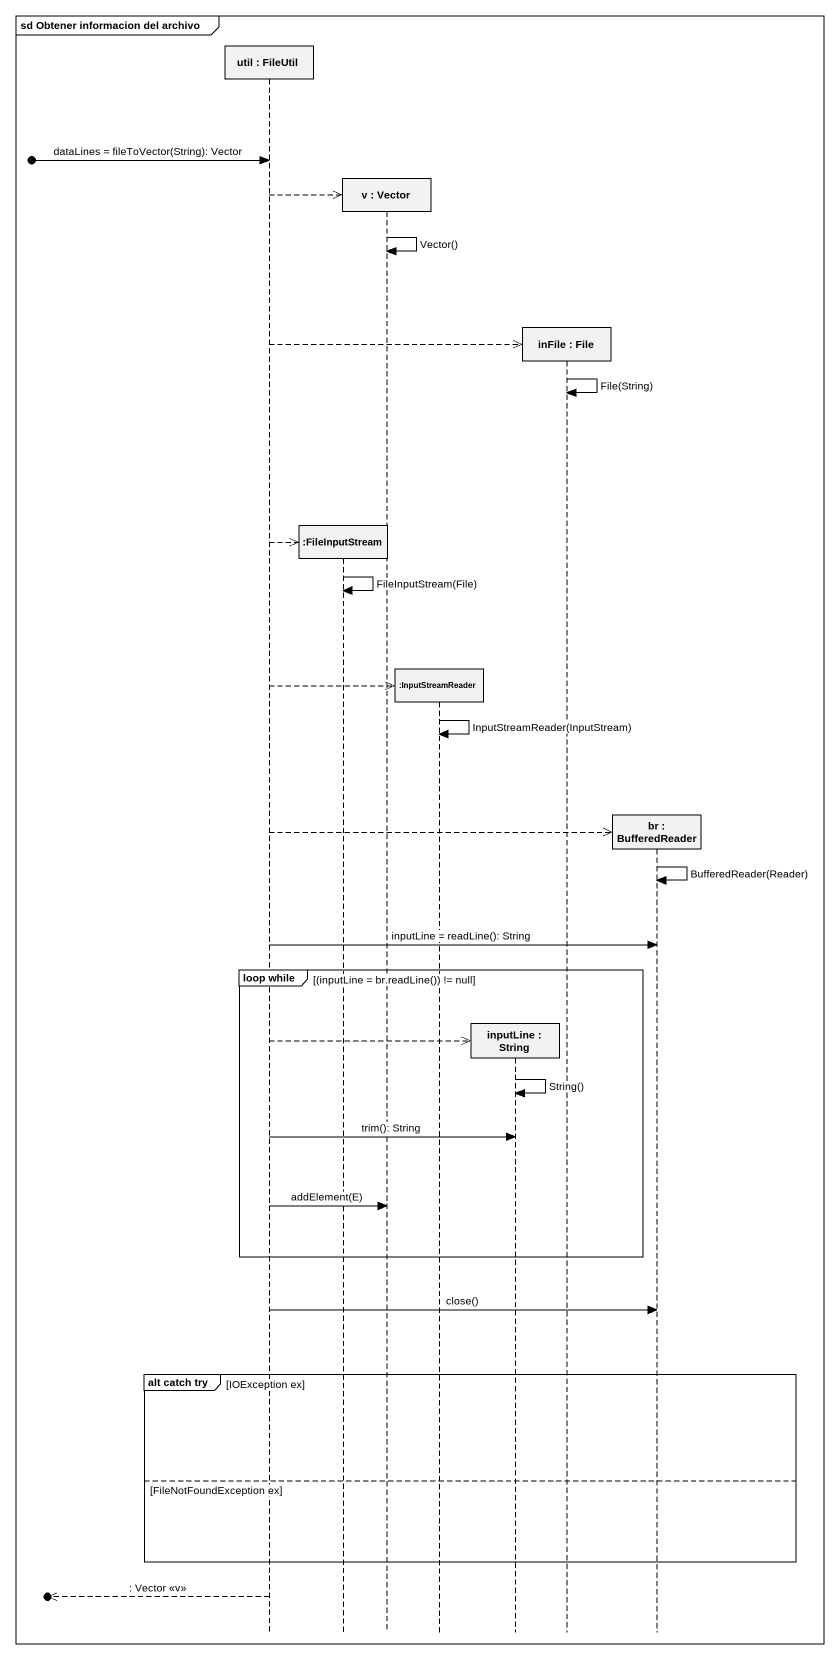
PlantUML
@startuml
mainframe sd Obtener informacion del archivo
hide footbox
participant "util : FileUtil" as util
participant ":FileInputStream" as FileInputStream
participant "v : Vector" as v
participant ":InputStreamReader" as InputStreamReader
participant "inputLine : String" as inputLine
participant "inFile : File" as inFile
participant "br : BufferedReader" as br

[o-> util : dataLines = fileToVector(String): Vector
util -->> v **
v -> v : Vector()
util -->> inFile **
inFile -> inFile : File(String)
util -->> FileInputStream **
FileInputStream -> FileInputStream : FileInputStream(File)
util -->> InputStreamReader **
InputStreamReader -> InputStreamReader : InputStreamReader(InputStream)
util -->> br **
br -> br : BufferedReader(Reader)
util -> br : inputLine = readLine(): String
group loop while [(inputLine = br.readLine()) != null]
  util -->> inputLine **
  inputLine -> inputLine : String()
  util -> inputLine : trim(): String
  util -> v : addElement(E)
end
util -> br : close()
group alt catch try [IOException ex]
else FileNotFoundException ex
end
[o<<-- util : : Vector <<v>>
@enduml
